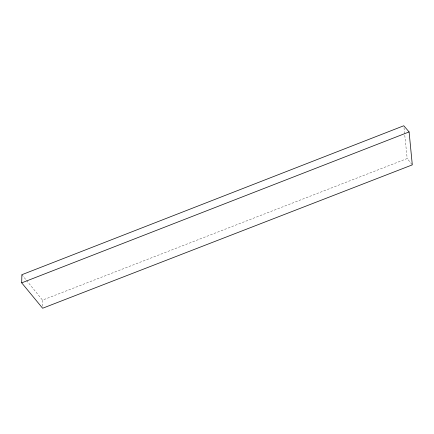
<?xml version="1.0" encoding="UTF-8"?>
<svg xmlns="http://www.w3.org/2000/svg" width="434" height="434" viewBox="0 0 434 434"><rect width="100%" height="100%" fill="white"/><g stroke="black" fill="none" stroke-linecap="round" stroke-linejoin="round"><path stroke-width="0.33" stroke-dasharray="2.17 1.63" d="M42.597 306.214L42.51 300.127L407.19 158.535L411.909 164.383M21.874 274.711L26.089 279.897M26.507 280.418L42.51 300.127M403.994 127.764L407.19 158.535"/><path stroke-width="0.65" d="M21.7 282.859L21.874 274.711L403.783 125.757L409.099 131.931L412.3 164.871L42.624 308.243L21.7 282.859L409.099 131.931"/></g></svg>
